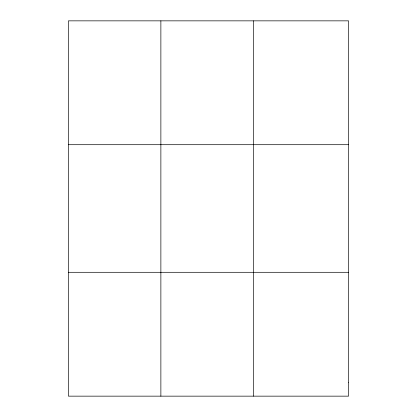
<?xml version="1.0" encoding="UTF-8"?>
<svg xmlns="http://www.w3.org/2000/svg" width="417" height="417" viewBox="0 0 417 417"><rect width="100%" height="100%" fill="white"/><g stroke="black" fill="none" stroke-linecap="round" stroke-linejoin="round"><path stroke-width="0.63" d="M160.873 20.85L160.873 396.15M253.322 20.85L253.322 396.15M68.424 144.699L348.576 144.699M68.424 272.301L348.576 272.301M348.576 382.389L348.576 396.15L68.424 396.15L68.424 20.85L348.576 20.85L348.576 382.389"/></g></svg>
